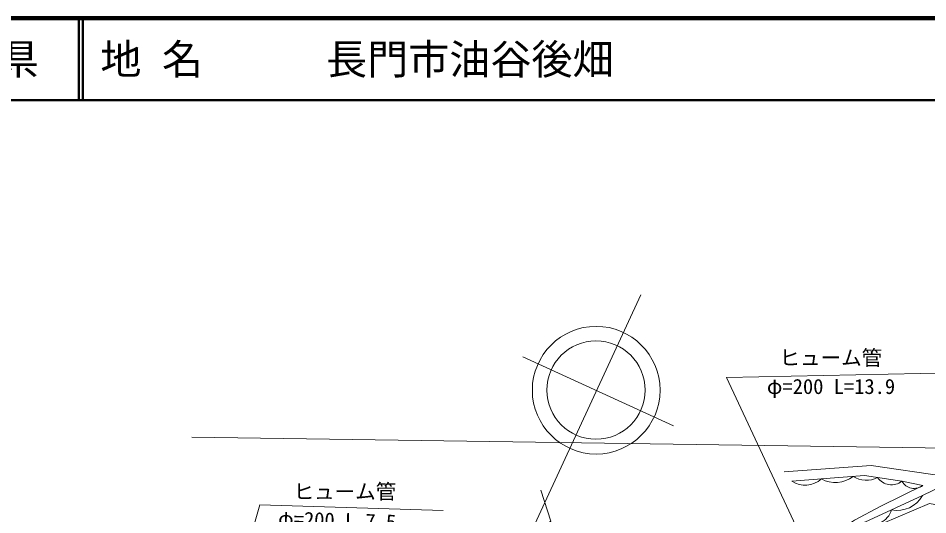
# Model space of a CAD drawing. Units: millimetres, scale not verified. Extents: x 40000 to 680000, y 20000 to 380000.
# Drawn here: x 360375 to 471078, y 319540 to 380000 of the extents above; entities that cross this region are included whole.
import ezdxf
from ezdxf.enums import TextEntityAlignment as Align

# ---------------------------------------------------------------- set-up
doc = ezdxf.new("R2010")
doc.units = ezdxf.units.MM
doc.header["$LTSCALE"] = 1000
for name, color, linetype, lineweight in [('M-TTL', 2, 'Continuous', 140), ('M-TTL-LINE', 7, 'Continuous', 50), ('M-TTL-TXT', 7, 'Continuous', 13), ('M-WORK', 1, 'Continuous', 13)]:
    doc.layers.add(name, color=color, linetype=linetype, lineweight=lineweight)
doc.styles.add('ＭＳ ゴシック', font='')
doc.styles.get('ＭＳ ゴシック').set_extended_font_data('MS Gothic')

msp = doc.modelspace()

# ---------------------------------------------------------------- linework, layer by layer
at = {"layer": 'M-TTL'}
msp.add_line((680000, 380000), (40000, 380000), dxfattribs=at)
at = {"layer": 'M-TTL-LINE'}
for p, q in [((367750, 380000), (367750, 370000)), ((368250, 380000), (368250, 370000)), ((40000, 370000), (680000, 370000))]:
    msp.add_line(p, q, dxfattribs=at)
at = {"layer": 'M-WORK'}
for p, q in [((440146, 330356), (421791, 338784)), ((381500, 328990), (573182, 326185))]:
    msp.add_line(p, q, dxfattribs=at)
for points in [[(436134, 346307), (422473, 316750), (425214, 318771), (424000, 322556)], [(463504, 300073), (446564, 336271), (474132, 336843)], [(453593, 324774), (464179, 325536), (473067, 324250), (480352, 323965), (486018, 326139), (478086, 333206)], [(402783, 286535), (403473, 292915), (406378, 294867), (409972, 300152), (415472, 302533), (421566, 306152), (427867, 308929), (430978, 309453), (434930, 311373), (450769, 312278), (456848, 314325), (460815, 316833), (463418, 318626), (470433, 321880), (472877, 323070), (479933, 323014), (487266, 325490), (489361, 324466)], [(470433, 321880), (472877, 323070), (479933, 323014), (487266, 325490)], [(413239, 307390), (410315, 302069), (410978, 301597), (414506, 302943), (416601, 304192), (419183, 305705), (421659, 307038), (423281, 307733), (425285, 308586), (428212, 309806), (430935, 310399), (434857, 312261), (451461, 313178), (456503, 315056), (458625, 316540), (462164, 318873), (465354, 320587), (470464, 323111), (467925, 323619), (463354, 324333), (454530, 323619)], [(381148, 290422), (389766, 320754), (412076, 320076)], [(456848, 314325), (457928, 314350), (463657, 317667), (471286, 320936), (476259, 319973), (476263, 319244)]]:
    msp.add_lwpolyline(points, dxfattribs=at)
for centre, radius in [((430718, 334713), 7770), ((430695, 334726), 5984)]:
    msp.add_circle(centre, radius, dxfattribs=at)
for centre, radius, start, end in [((456132, 326172), 3014, 237.88422, 311.37011), ((459820, 326931), 3464, 240.70488, 308.54945), ((463592, 326703), 2959, 236.97207, 297.64618), ((466666, 325266), 2073, 214.85837, 307.38031), ((469417, 324474), 1720, 209.83588, 307.54426), ((467351, 323602), 3531, 258.95342, 330.8104), ((464178, 320946), 2624, 248.87578, 342.02643)]:
    msp.add_arc(centre, radius, start, end, dxfattribs=at)

# ---------------------------------------------------------------- texts
at = {"layer": 'M-TTL-TXT', "style": 'ＭＳ ゴシック'}
msp.add_text('山\u3000口\u3000県', height=3666, dxfattribs=at).set_placement((350375, 375000), align=Align.MIDDLE_CENTER)
msp.add_text('地 名      長門市油谷後畑', height=3666, dxfattribs=at).set_placement((370380, 375000), align=Align.MIDDLE_LEFT)
at = {"layer": 'M-WORK', "style": 'ＭＳ ゴシック'}
for s, p in [('ヒューム管', (453028, 337200)), ('φ=200 L=13.9', (451492, 333700)), ('ヒューム管', (393888, 320909))]:
    msp.add_text(s, height=1833, dxfattribs=at).set_placement(p, align=Align.BOTTOM_LEFT)
msp.add_text('φ=200 L-7.5', height=1833, rotation=358.258, dxfattribs=at).set_placement((391971, 317627), align=Align.BOTTOM_LEFT)

doc.saveas('drawing.dxf')
